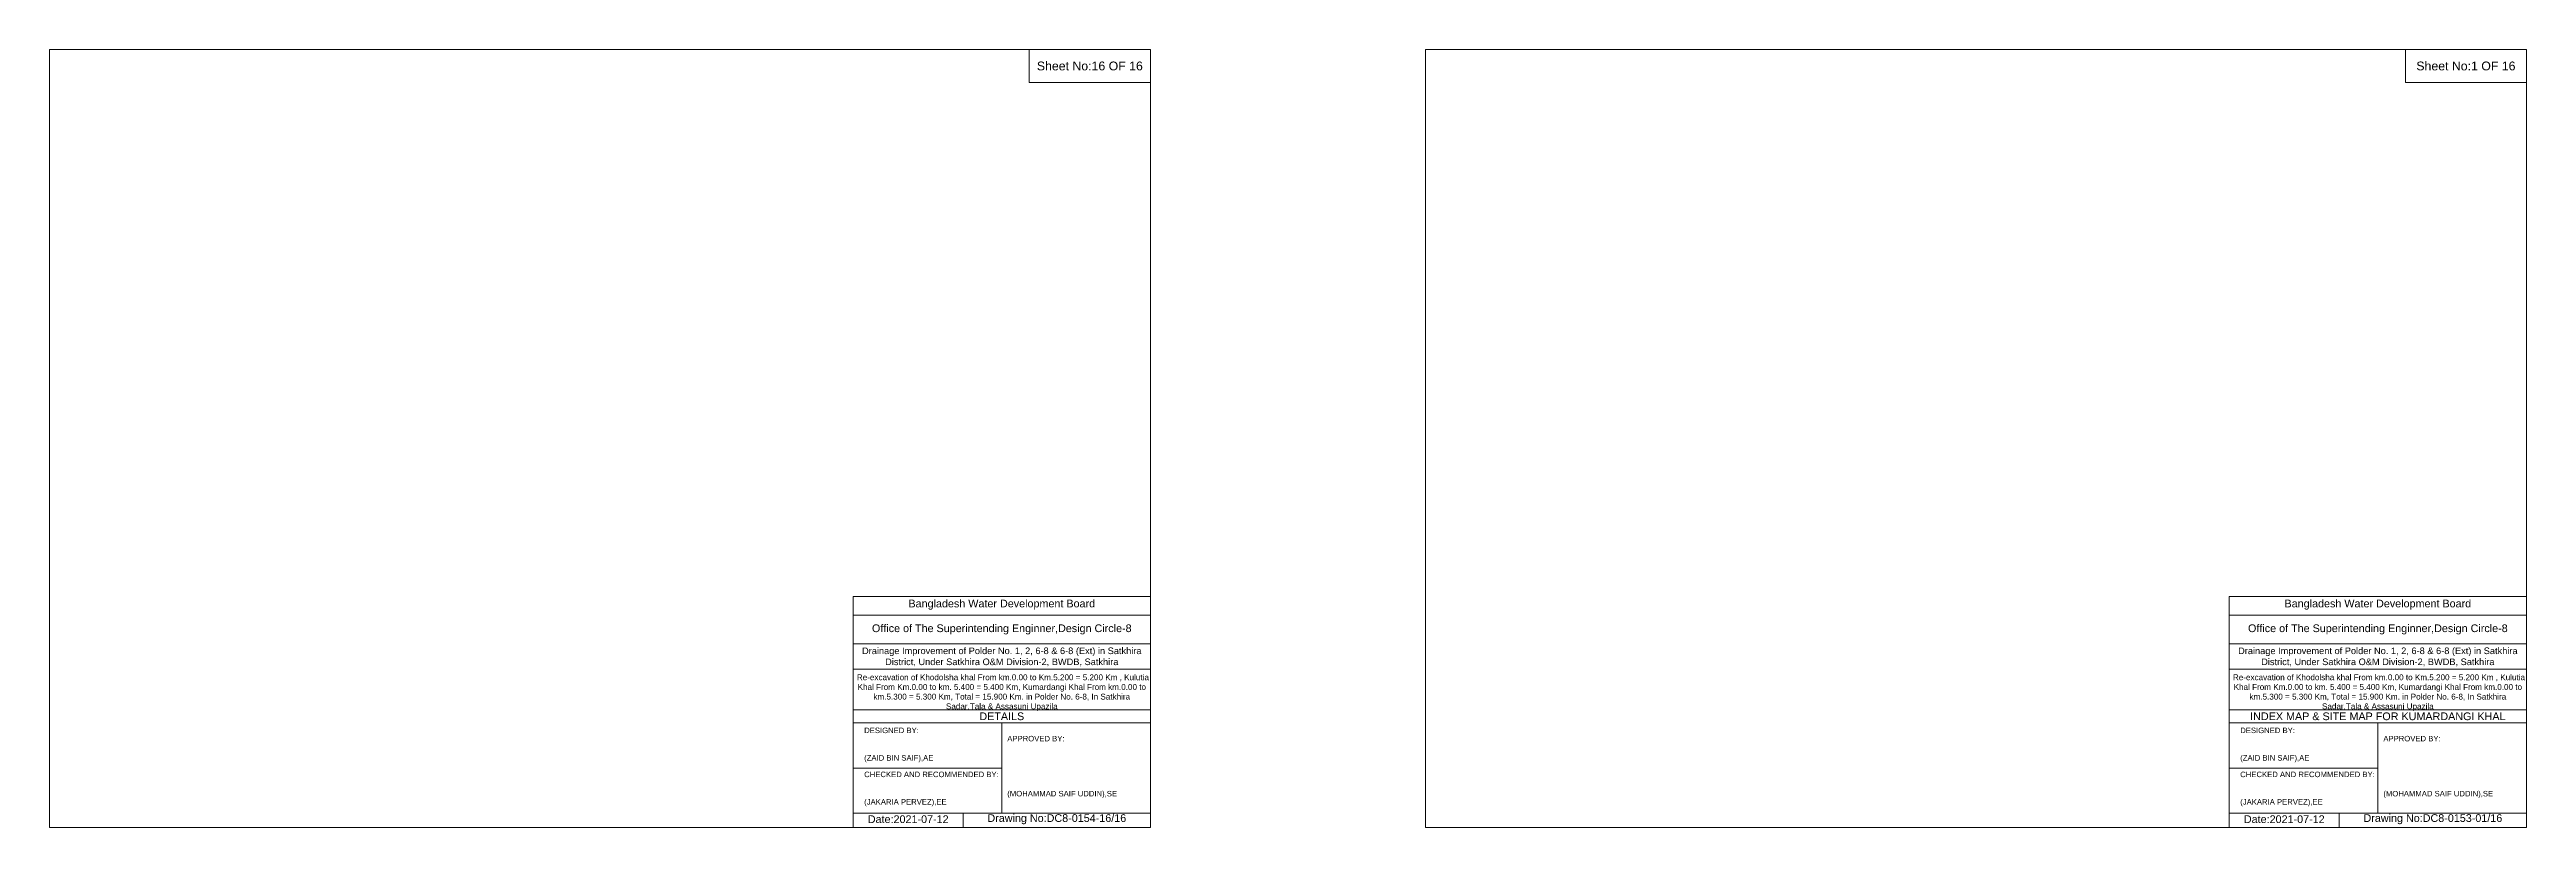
# Model space of a CAD drawing. Header units: inches. Extents: x 91000 to 568000, y -5656 to 0.
# Drawn here: x 400000 to 418000, y -5656 to 0 of the extents above; entities that cross this region are included whole.
import ezdxf

# ---------------------------------------------------------------- set-up
doc = ezdxf.new("R2010")
doc.units = ezdxf.units.IN
doc.header["$LTSCALE"] = 7
doc.header["$MEASUREMENT"] = 0
doc.layers.add('Cross Section Labels', color=7, linetype='Continuous', lineweight=9)
doc.styles.get("Standard").update_dxf_attribs({"font": 'arial.ttf'})

msp = doc.modelspace()

# ---------------------------------------------------------------- linework, layer by layer
at = {"layer": 'Cross Section Labels'}
for points in [[(400000, 0), (408000, 0), (408000, -5656), (400000, -5656)], [(407120, 0), (408000, 0), (408000, -240), (407120, -240)], [(410000, 0), (418000, 0), (418000, -5656), (410000, -5656)], [(417120, 0), (418000, 0), (418000, -240), (417120, -240)]]:
    msp.add_lwpolyline(points, close=True, dxfattribs=at)
for points in [[(405840, -5656), (405840, -3976), (408000, -3976)], [(405840, -4112), (408000, -4112)], [(415840, -5656), (415840, -3976), (418000, -3976)], [(415840, -4112), (418000, -4112)], [(405840, -4320), (408000, -4320)], [(415840, -4320), (418000, -4320)], [(405840, -4504), (408000, -4504)], [(415840, -4504), (418000, -4504)], [(405840, -4800), (408000, -4800)], [(415840, -4800), (418000, -4800)], [(405840, -4896), (408000, -4896)], [(406920, -4896), (406920, -5552)], [(415840, -4896), (418000, -4896)], [(416920, -4896), (416920, -5552)], [(405840, -5224), (406920, -5224)], [(415840, -5224), (416920, -5224)], [(405840, -5552), (408000, -5552)], [(406640, -5552), (406640, -5656)], [(415840, -5552), (418000, -5552)], [(416640, -5552), (416640, -5656)]]:
    msp.add_lwpolyline(points, dxfattribs=at)

# ---------------------------------------------------------------- texts
at = {"layer": 'Cross Section Labels', "attachment_point": 5}
for s, insert, char_height in [('Sheet No:16 OF 16', (407560, -120), 64), ('Sheet No:1 OF 16', (417560, -120), 64), ('Bangladesh Water Development Board', (406920, -4036), 56), ('Bangladesh Water Development Board', (416920, -4036), 56), ('Office of The Superintending Enginner,Design Circle-8', (406920, -4216), 56), ('Office of The Superintending Enginner,Design Circle-8', (416920, -4216), 56)]:
    msp.add_mtext(s, dxfattribs=dict(at, insert=insert, char_height=char_height))
at = {"layer": 'Cross Section Labels'}
for s, insert, char_height, width, attachment_point in [('Drainage Improvement of Polder No. 1, 2, 6-8 & 6-8 (Ext) in Satkhira District, Under Satkhira O&M Division-2, BWDB, Satkhira', (406920, -4416), 48, 2240, 5), ('Drainage Improvement of Polder No. 1, 2, 6-8 & 6-8 (Ext) in Satkhira District, Under Satkhira O&M Division-2, BWDB, Satkhira', (416920, -4416), 48, 2240, 5), (' Re-excavation of Khodolsha khal From km.0.00 to Km.5.200 = 5.200 Km , Kulutia Khal From Km.0.00 to km. 5.400 = 5.400 Km, Kumardangi Khal From km.0.00 to km.5.300 = 5.300 Km, Total = 15.900 Km. in Polder No. 6-8, In Satkhira Sadar,Tala & Assasuni Upazila', (406920, -4676), 42.152, 2160, 5), (' Re-excavation of Khodolsha khal From km.0.00 to Km.5.200 = 5.200 Km , Kulutia Khal From Km.0.00 to km. 5.400 = 5.400 Km, Kumardangi Khal From km.0.00 to km.5.300 = 5.300 Km, Total = 15.900 Km. in Polder No. 6-8, In Satkhira Sadar,Tala & Assasuni Upazila', (416920, -4676), 42.152, 2160, 5), ('DETAILS', (406920, -4848), 56, 2240, 5), ('INDEX MAP & SITE MAP FOR KUMARDANGI KHAL', (416920, -4848), 56, 2240, 5), ('DESIGNED BY:^J^J^J(ZAID BIN SAIF),AE', (405920, -5056), 40, 1120, 4), ('APPROVED BY:^J^J^J^J^J^J(MOHAMMAD SAIF UDDIN),SE', (406960, -5216), 40, 1120, 4), ('DESIGNED BY:^J^J^J(ZAID BIN SAIF),AE', (415920, -5056), 40, 1120, 4), ('APPROVED BY:^J^J^J^J^J^J(MOHAMMAD SAIF UDDIN),SE', (416960, -5216), 40, 1120, 4), ('CHECKED AND RECOMMENDED BY:^J^J^J(JAKARIA PERVEZ),EE', (405920, -5376), 40, 1120, 4), ('CHECKED AND RECOMMENDED BY:^J^J^J(JAKARIA PERVEZ),EE', (415920, -5376), 40, 1120, 4), ('Date:2021-07-12', (406240, -5596), 56, 1120, 5), ('Drawing No:DC8-0154-16/16', (407320, -5596), 56, 1760, 5), ('Date:2021-07-12', (416240, -5596), 56, 1120, 5), ('Drawing No:DC8-0153-01/16', (417320, -5596), 56, 1760, 5)]:
    msp.add_mtext(s, dxfattribs=dict(at, insert=insert, char_height=char_height, width=width, attachment_point=attachment_point))

doc.saveas('drawing.dxf')
